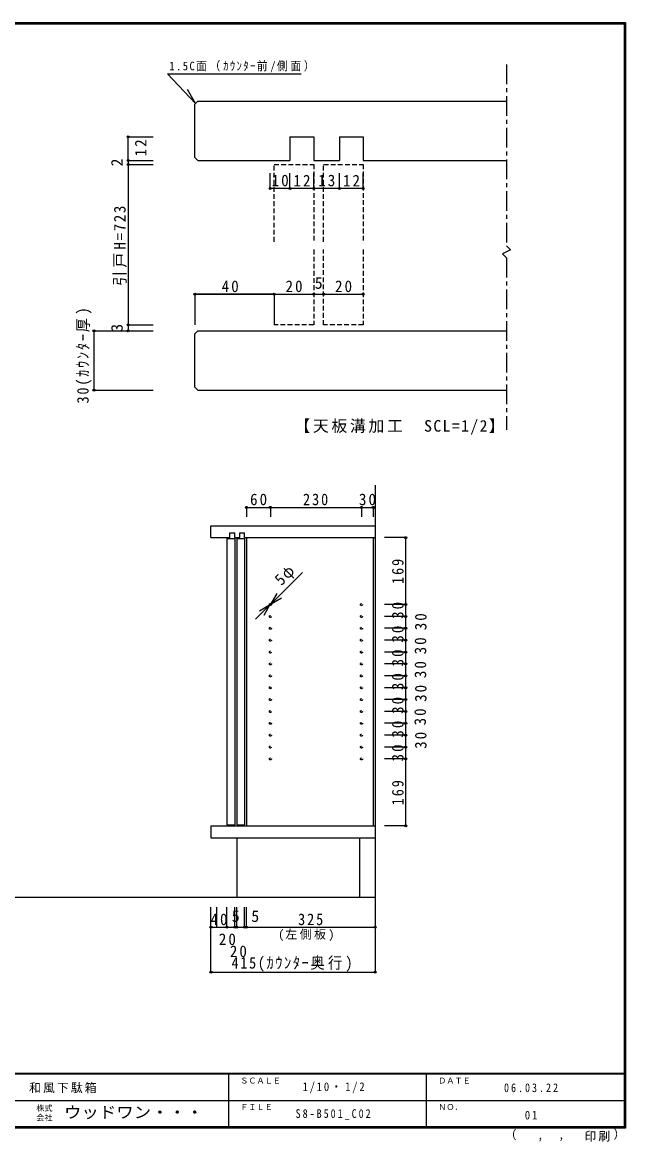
# Model space of a CAD drawing. Units: millimetres at full size, sheet at 1:10, with parts at other scales. Extents: x -1947 to 1953, y -1436 to 1392.
# Drawn here: x 430 to 1953, y -1436 to 1392 of the extents above; entities that cross this region are included whole.
import ezdxf
from ezdxf.enums import TextEntityAlignment as Align

# ---------------------------------------------------------------- set-up
doc = ezdxf.new("R2010")
doc.units = ezdxf.units.MM
doc.header["$LTSCALE"] = 10
doc.header["$PDMODE"] = 32
doc.header["$PDSIZE"] = 5
doc.linetypes.add('CHAIN1', pattern=[8, 5, -1, 1, -1])
doc.linetypes.add('DASHED1', pattern=[1.8, 1.2, -0.6])
for name, color, linetype in [('2-2', 7, 'Continuous'), ('4-4', 7, 'Continuous'), ('F-1', 6, 'Continuous'), ('F-A', 7, 'Continuous')]:
    doc.layers.add(name, color=color, linetype=linetype)
doc.styles.add('ＭＳ ゴシック', font='')
doc.styles.get('ＭＳ ゴシック').set_extended_font_data('MS Gothic')

msp = doc.modelspace()

# ---------------------------------------------------------------- linework, layer by layer
at = {"layer": '2-2', "color": 3}
for p, q in [((796.33, 1261.6), (1133.84, 1261.6)), ((796.33, 1261.6), (867.3, 1186.65)), ((867.3, 1186.65), (846.73, 1222))]:
    msp.add_line(p, q, dxfattribs=at)
at = {"layer": '2-2'}
for p, q in [((873.16, 1192.67), (1652.45, 1192.67)), ((696.96, 1102.67), (759.76, 1102.67)), ((1105.66, 1102.67), (1165.66, 1102.67)), ((1105.66, 1102.67), (1105.66, 1042.67)), ((1165.66, 1102.67), (1165.66, 1042.67)), ((1230.66, 1102.67), (1230.66, 1042.67)), ((1230.66, 1102.67), (1290.66, 1102.67)), ((1290.66, 1102.67), (1290.66, 1042.67)), ((696.96, 1042.67), (759.76, 1042.67)), ((696.96, 1032.67), (759.76, 1032.67)), ((873.16, 1042.67), (1105.66, 1042.67)), ((1165.66, 1042.67), (1230.66, 1042.67)), ((1290.66, 1042.67), (1652.45, 1042.67)), ((1055.66, 972.31), (1055.66, 1010.74)), ((1105.66, 972.31), (1105.66, 1010.74)), ((1165.66, 972.31), (1165.66, 1010.74)), ((1230.66, 972.31), (1230.66, 1010.74)), ((1290.66, 972.31), (1290.66, 1010.74)), ((1065.66, 704.97), (1065.66, 627.61)), ((696.96, 627.61), (759.76, 627.61)), ((610.65, 612.61), (759.76, 612.61)), ((873.16, 612.61), (1652.45, 612.61)), ((610.65, 462.61), (759.76, 462.61)), ((873.16, 462.61), (1652.45, 462.61))]:
    msp.add_line(p, q, dxfattribs=at)
at = {"layer": '2-2', "color": 4}
for p, q in [((696.96, 1042.67), (696.96, 1102.67)), ((696.96, 1042.67), (696.96, 1032.67)), ((696.96, 1032.67), (696.96, 627.61)), ((1105.66, 972.31), (1055.66, 972.31)), ((1165.66, 972.31), (1105.66, 972.31)), ((1230.66, 972.31), (1165.66, 972.31)), ((1290.66, 972.31), (1230.66, 972.31)), ((1065.66, 704.97), (865.66, 704.97)), ((1065.66, 704.97), (1165.66, 704.97)), ((1165.66, 704.97), (1190.66, 704.97)), ((1190.66, 704.97), (1290.66, 704.97)), ((696.96, 627.61), (696.96, 612.61)), ((610.65, 612.61), (610.65, 462.61))]:
    msp.add_line(p, q, dxfattribs=at)
at = {"layer": '2-2', "color": 3, "linetype": 'CHAIN1'}
msp.add_lwpolyline([(1652.45, 1285.24), (1652.45, 827.05), (1662.45, 817.05), (1642.45, 807.05), (1652.45, 797.05), (1652.45, 362.33)], dxfattribs=at)
at = {"layer": '2-2', "color": 3, "linetype": 'DASHED1'}
for points in [[(1065.66, 837.64), (1065.66, 1032.67), (1165.66, 1032.67), (1165.66, 837.64)], [(1190.66, 837.64), (1190.66, 1032.67), (1290.66, 1032.67), (1290.66, 837.64)], [(1165.66, 817.64), (1165.66, 627.61), (1065.66, 627.61)], [(1290.66, 817.64), (1290.66, 627.61), (1190.66, 627.61), (1190.66, 817.64)]]:
    msp.add_lwpolyline(points, dxfattribs=at)
at = {"layer": '2-2', "color": 4}
for p in [(696.96, 1102.67), (696.96, 1042.67), (696.96, 1032.67), (1055.66, 972.31), (1105.66, 972.31), (1165.66, 972.31), (1230.66, 972.31), (1290.66, 972.31), (1065.66, 704.97), (1165.66, 704.97), (1190.66, 704.97), (1290.66, 704.97), (696.96, 627.61), (610.65, 612.61), (696.96, 612.61), (610.65, 462.61)]:
    msp.add_point(p, dxfattribs=at)
at = {"layer": '4-4'}
for p, q in [((873.16, 1192.67), (865.66, 1185.17)), ((865.66, 1050.17), (865.66, 1185.17)), ((865.66, 1050.17), (873.16, 1042.67)), ((865.66, 704.97), (865.66, 627.61)), ((1065.66, 704.97), (1065.66, 627.61)), ((873.16, 612.61), (865.66, 605.11)), ((865.66, 470.11), (865.66, 605.11)), ((865.66, 470.11), (873.16, 462.61)), ((1321.11, 222.91), (1321.11, -1007.6)), ((996.11, 166.58), (996.11, 142.39)), ((1056.11, 166.58), (1056.11, 142.39)), ((1286.11, 166.58), (1286.11, 142.39)), ((1316.11, 166.58), (1316.11, 142.39)), ((906.11, 120.01), (1321.11, 120.01)), ((906.11, 90.01), (906.11, 120.01)), ((906.11, 90.01), (954.11, 90.01)), ((946.11, 88.01), (966.11, 88.01)), ((966.11, 90.01), (979.11, 90.01)), ((966.11, 88.01), (966.11, -634.99)), ((971.11, 88.01), (991.11, 88.01)), ((971.11, 88.01), (971.11, -634.99)), ((991.11, 90.01), (1321.11, 90.01)), ((991.11, 88.01), (991.11, -634.99)), ((996.11, 90.01), (996.11, -637.99)), ((1316.11, 90.01), (1316.11, -637.99)), ((1397.88, 90.01), (1344.66, 90.01)), ((1397.88, -78.99), (1344.66, -78.99)), ((1397.88, -108.99), (1344.66, -108.99)), ((1397.88, -138.99), (1344.66, -138.99)), ((1397.88, -168.99), (1344.66, -168.99)), ((1397.88, -198.99), (1344.66, -198.99)), ((1397.88, -228.99), (1344.66, -228.99)), ((1397.88, -258.99), (1344.66, -258.99)), ((1397.88, -288.99), (1344.66, -288.99)), ((1397.88, -318.99), (1344.66, -318.99)), ((1397.88, -348.99), (1344.66, -348.99)), ((1397.88, -378.99), (1344.66, -378.99)), ((1397.88, -408.99), (1344.66, -408.99)), ((1397.88, -438.99), (1344.66, -438.99)), ((1397.88, -468.99), (1344.66, -468.99)), ((906.11, -637.99), (1321.11, -637.99)), ((971.11, -634.99), (991.11, -634.99)), ((1397.88, -637.99), (1344.66, -637.99)), ((971.11, -667.99), (971.11, -817.99)), ((1281.11, -667.99), (1281.11, -817.99)), ((-1625.6, -817.99), (1321.11, -817.99)), ((906.11, -894.19), (906.11, -843.35)), ((921.11, -894.19), (921.11, -843.35)), ((946.11, -894.19), (946.11, -843.35)), ((966.11, -894.19), (966.11, -843.35)), ((971.11, -894.19), (971.11, -843.35)), ((991.11, -894.19), (991.11, -843.35)), ((996.11, -894.19), (996.11, -843.35)), ((906.11, -1007.6), (906.11, -894.19))]:
    msp.add_line(p, q, dxfattribs=at)
at = {"layer": '4-4', "color": 4}
for p, q in [((865.66, 704.97), (1065.66, 704.97)), ((996.11, 166.58), (1056.11, 166.58)), ((1056.11, 166.58), (1286.11, 166.58)), ((1286.11, 166.58), (1316.11, 166.58)), ((1397.88, -78.99), (1397.88, 90.01)), ((1057.87, -77.22), (1137.42, 2.33)), ((1057.87, -77.22), (1072.87, -51.24)), ((1054.34, -80.76), (1028.36, -95.76)), ((1054.34, -80.76), (1057.87, -77.22)), ((1057.87, -77.22), (1083.85, -62.22)), ((1397.88, -108.99), (1397.88, -78.99)), ((1397.88, -138.99), (1397.88, -108.99)), ((1397.88, -168.99), (1397.88, -138.99)), ((1397.88, -198.99), (1397.88, -168.99)), ((1397.88, -228.99), (1397.88, -198.99)), ((1397.88, -258.99), (1397.88, -228.99)), ((1397.88, -288.99), (1397.88, -258.99)), ((1397.88, -318.99), (1397.88, -288.99)), ((1397.88, -348.99), (1397.88, -318.99)), ((1397.88, -378.99), (1397.88, -348.99)), ((1397.88, -408.99), (1397.88, -378.99)), ((1397.88, -438.99), (1397.88, -408.99)), ((1397.88, -468.99), (1397.88, -438.99)), ((1397.88, -637.99), (1397.88, -468.99)), ((906.11, -894.19), (946.11, -894.19)), ((946.11, -894.19), (966.11, -894.19)), ((966.11, -894.19), (971.11, -894.19)), ((971.11, -894.19), (991.11, -894.19)), ((991.11, -894.19), (996.11, -894.19)), ((996.11, -894.19), (1321.11, -894.19)), ((906.11, -1007.6), (1321.11, -1007.6))]:
    msp.add_line(p, q, dxfattribs=at)
at = {"layer": '4-4', "color": 3}
for p, q in [((954.11, 102.01), (966.11, 102.01)), ((954.11, 90.01), (954.11, 102.01)), ((966.11, 90.01), (966.11, 102.01)), ((979.11, 102.01), (991.11, 102.01)), ((979.11, 90.01), (979.11, 102.01)), ((991.11, 90.01), (991.11, 102.01))]:
    msp.add_line(p, q, dxfattribs=at)
at = {"layer": '4-4'}
for points in [[(946.11, 88.01), (946.11, -634.99), (966.11, -634.99)], [(906.11, -637.99), (906.11, -667.99), (1321.11, -667.99)]]:
    msp.add_lwpolyline(points, dxfattribs=at)
at = {"layer": '4-4', "color": 4}
msp.add_lwpolyline([(1018.98, -116.11), (1054.34, -80.76), (1039.34, -106.74)], dxfattribs=at)
at = {"layer": '4-4', "linetype": 'DASHED1'}
for centre in [(1056.11, -78.99), (1286.11, -78.99), (1056.11, -108.99), (1286.11, -108.99), (1056.11, -138.99), (1286.11, -138.99), (1056.11, -168.99), (1286.11, -168.99), (1056.11, -198.99), (1286.11, -198.99), (1056.11, -228.99), (1286.11, -228.99), (1056.11, -258.99), (1286.11, -258.99), (1056.11, -288.99), (1286.11, -288.99), (1056.11, -318.99), (1286.11, -318.99), (1056.11, -348.99), (1286.11, -348.99), (1056.11, -378.99), (1286.11, -378.99), (1056.11, -408.99), (1286.11, -408.99), (1056.11, -438.99), (1286.11, -438.99), (1056.11, -468.99), (1286.11, -468.99)]:
    msp.add_circle(centre, 2.5, dxfattribs=at)
at = {"layer": '4-4', "color": 4}
for p in [(865.66, 704.97), (1065.66, 704.97), (996.11, 166.58), (1056.11, 166.58), (1286.11, 166.58), (1316.11, 166.58), (1397.88, 90.01), (1397.88, -78.99), (1397.88, -108.99), (1397.88, -138.99), (1397.88, -168.99), (1397.88, -198.99), (1397.88, -228.99), (1397.88, -258.99), (1397.88, -288.99), (1397.88, -318.99), (1397.88, -348.99), (1397.88, -378.99), (1397.88, -408.99), (1397.88, -438.99), (1397.88, -468.99), (1397.88, -637.99), (906.11, -894.19), (946.11, -894.19), (966.11, -894.19), (971.11, -894.19), (991.11, -894.19), (996.11, -894.19), (1321.11, -894.19), (906.11, -1007.6), (1321.11, -1007.6)]:
    msp.add_point(p, dxfattribs=at)
at = {"layer": 'F-1'}
for p, q in [((-1946.69, 1391.67), (1953.31, 1391.67)), ((-1946.69, 1390), (1953.31, 1390)), ((-1946.69, 1388.33), (1953.31, 1388.33)), ((1949.97, 1391.67), (1949.97, -1401.67)), ((1951.64, 1391.67), (1951.64, -1401.67)), ((1953.31, 1391.67), (1953.31, -1401.67)), ((1953.31, -1263.33), (-1946.69, -1263.33)), ((1953.31, -1265), (-1946.69, -1265)), ((949.97, -1265), (949.97, -1398.33)), ((1449.97, -1265), (1449.97, -1398.33)), ((3.31, -1331.67), (1949.97, -1331.67)), ((1953.31, -1398.33), (-1946.69, -1398.33)), ((1953.31, -1400), (-1946.69, -1400)), ((1953.31, -1401.67), (-1946.69, -1401.67))]:
    msp.add_line(p, q, dxfattribs=at)

# ---------------------------------------------------------------- texts
at = {"layer": '2-2', "style": 'ＭＳ ゴシック'}
for s, p in [('2', (691.96, 1027.67)), ('3', (691.96, 610.11))]:
    msp.add_text(s, height=29.33, rotation=90, dxfattribs=at).set_placement(p, align=Align.BOTTOM_LEFT)
msp.add_text('5', height=29.33, dxfattribs=at).set_placement((1168.16, 709.97), align=Align.BOTTOM_LEFT)
at = {"layer": '2-2', "attachment_point": 7, "style": 'ＭＳ ゴシック'}
for s, insert, char_height in [('\\T1.26;\\W0.9;1.5C面（ｶｳﾝﾀｰ前/側面）', (800.83, 1265.2), 21.99), ('\\T1.27;\\W0.95;10', (1059.41, 977.31), 29.33), ('\\T1.27;\\W0.95;12', (1114.41, 977.31), 29.33), ('\\T1.27;\\W0.95;13', (1176.91, 977.31), 29.33), ('\\T1.27;\\W0.95;12', (1239.41, 977.31), 29.33), ('\\T1.27;\\W0.95;20', (1094.41, 709.97), 29.33), ('\\T1.27;\\W0.95;20', (1219.41, 709.97), 29.33), ('\\T1.17;【天板溝加工\u3000SCL=1/2】', (1116.7, 350.6), 29.33)]:
    msp.add_mtext(s, dxfattribs=dict(at, insert=insert, char_height=char_height))
at = {"layer": '2-2', "char_height": 29.33, "attachment_point": 7, "rotation": 90, "style": 'ＭＳ ゴシック'}
for s, insert in [('\\T1.27;\\W0.95;12', (743.24, 1053.09)), ('\\T1.21;\\W0.95;引戸H=723', (693.72, 726.02)), ('\\T1.25;\\W0.9;30(ｶｳﾝﾀｰ厚)', (605.02, 428.98))]:
    msp.add_mtext(s, dxfattribs=dict(at, insert=insert))
at = {"layer": '4-4', "style": 'ＭＳ ゴシック'}
for p in [(958.61, -889.19), (1007.92, -889.47)]:
    msp.add_text('5', height=29.33, dxfattribs=at).set_placement(p, align=Align.BOTTOM_LEFT)
at = {"layer": '4-4', "attachment_point": 7, "style": 'ＭＳ ゴシック'}
for s, insert, char_height in [('\\T1.27;\\W0.95;40', (933.16, 709.97), 29.33), ('\\T1.27;\\W0.95;60', (1004.86, 171.58), 29.33), ('\\T1.27;\\W0.9;230', (1138.61, 171.58), 29.33), ('\\T1.27;\\W0.95;30', (1279.86, 171.58), 29.33), ('\\T1.27;\\W0.95;40', (904.86, -889.19), 29.33), ('\\T1.27;\\W0.9;325', (1126.11, -889.19), 29.33), ('\\T1.21;(左側板)', (1075.9, -928.88), 21.99), ('\\T1.27;\\W0.95;20', (925.95, -939.48), 29.33), ('\\T1.27;\\W0.95;20', (953.74, -970.04), 29.33), ('\\T1.23;\\W0.9;415(ｶｳﾝﾀｰ奥行)', (958.14, -1006.35), 29.33)]:
    msp.add_mtext(s, dxfattribs=dict(at, insert=insert, char_height=char_height))
at = {"layer": '4-4', "char_height": 29.33, "attachment_point": 7, "style": 'ＭＳ ゴシック'}
for s, insert, rotation in [('\\T1.27;\\W0.9;169', (1392.88, -26.99), 90), ('\\T1.17;\\W0.95;5φ', (1089.69, -38.33), 45), ('\\T1.27;\\W0.95;30', (1392.88, -115.24), 90), ('\\T1.27;\\W0.95;30', (1450.85, -143.93), 90), ('\\T1.27;\\W0.95;30', (1392.88, -175.24), 90), ('\\T1.27;\\W0.95;30', (1450.08, -204.77), 90), ('\\T1.27;\\W0.95;30', (1392.88, -235.24), 90), ('\\T1.27;\\W0.95;30', (1450.08, -264.84), 90), ('\\T1.27;\\W0.95;30', (1392.88, -295.24), 90), ('\\T1.27;\\W0.95;30', (1450.85, -324.92), 90), ('\\T1.27;\\W0.95;30', (1392.88, -355.24), 90), ('\\T1.27;\\W0.95;30', (1449.31, -384.22), 90), ('\\T1.27;\\W0.95;30', (1392.88, -415.24), 90), ('\\T1.27;\\W0.95;30', (1450.85, -443.52), 90), ('\\T1.27;\\W0.95;30', (1392.88, -475.24), 90), ('\\T1.27;\\W0.9;169', (1392.88, -585.99), 90)]:
    msp.add_mtext(s, dxfattribs=dict(at, insert=insert, rotation=rotation))
at = {"layer": 'F-A', "style": 'ＭＳ ゴシック'}
for s, height, p in [('ＳＣＡＬＥ', 14.66, (979.97, -1293.33)), ('ＤＡＴＥ', 14.66, (1479.97, -1293.33)), ('株式', 14.66, (464.97, -1363)), ('ＦＩＬＥ', 14.66, (979.97, -1360)), ('ＮＯ．', 14.66, (1479.97, -1360)), ('会社', 14.66, (464.97, -1387)), ('（', 21.99, (1647.98, -1436.1)), ('）', 21.99, (1922.77, -1434.71)), (',', 21.99, (1730.4, -1436.1)), (',', 21.99, (1783.37, -1435.18))]:
    msp.add_text(s, height=height, dxfattribs=at).set_placement(p, align=Align.BOTTOM_LEFT)
at = {"layer": 'F-A', "style": 'ＭＳ ゴシック', "width": 1.1}
msp.add_text('ウッドワン・・・', height=29.33, dxfattribs=at).set_placement((534.97, -1385), align=Align.BOTTOM_LEFT)
at = {"layer": 'F-A', "char_height": 21.99, "attachment_point": 7, "style": 'ＭＳ ゴシック'}
for s, insert in [('\\T1.17;和風下駄箱', (446.78, -1313.33)), ('\\T1.33;\\W0.9;1/10・1/2', (1137.47, -1313.33)), ('\\T1.39;\\W0.85;06.03.22', (1646.22, -1310.83)), ('\\T1.39;\\W0.85;S8-B501_C02', (1119.97, -1380)), ('\\T1.36;\\W0.9;01', (1698.72, -1380)), ('\\T1.17;印刷', (1849.36, -1435.64))]:
    msp.add_mtext(s, dxfattribs=dict(at, insert=insert))

doc.saveas('drawing.dxf')
